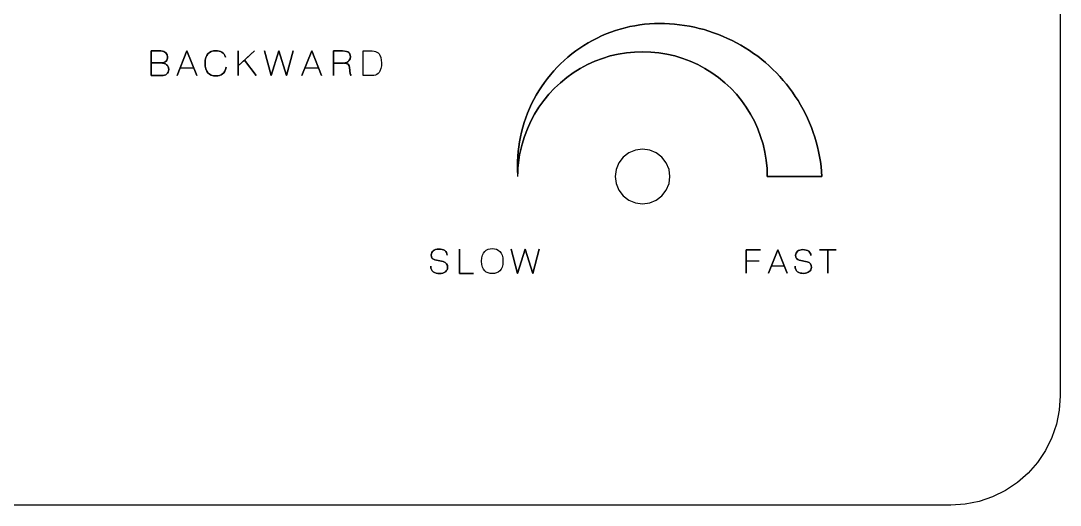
# Model space of a CAD drawing. Header units: metres. Extents: x 0 to 609, y 0 to 409.
# Drawn here: x 190 to 380, y 0 to 88.5 of the extents above; entities that cross this region are included whole.
import ezdxf

# ---------------------------------------------------------------- set-up
doc = ezdxf.new("R2010")
doc.units = ezdxf.units.M

msp = doc.modelspace()

# ---------------------------------------------------------------- linework, layer by layer
at = {"layer": 'BACKWARD'}
for p, q in [((215.61, 83), (213.86, 83)), ((213.86, 83), (213.86, 78.49)), ((213.86, 78.49), (213.86, 83)), ((213.86, 83), (215.61, 83)), ((215.9, 82.98), (215.61, 83)), ((215.61, 83), (215.9, 82.98)), ((216.15, 82.9), (215.9, 82.98)), ((215.9, 82.98), (216.15, 82.9)), ((216.36, 82.79), (216.15, 82.9)), ((216.15, 82.9), (216.36, 82.79)), ((216.53, 82.65), (216.36, 82.79)), ((216.36, 82.79), (216.53, 82.65)), ((216.66, 82.49), (216.53, 82.65)), ((216.53, 82.65), (216.66, 82.49)), ((216.76, 82.3), (216.66, 82.49)), ((216.66, 82.49), (216.76, 82.3)), ((216.84, 81.9), (216.76, 82.3)), ((216.76, 82.3), (216.84, 81.9)), ((216.83, 81.7), (216.84, 81.9)), ((216.84, 81.9), (216.83, 81.7)), ((220.38, 83), (218.6, 78.49)), ((218.6, 78.49), (220.38, 83)), ((220.38, 83), (222.18, 78.49)), ((222.18, 78.49), (220.38, 83)), ((223.73, 81.31), (223.83, 81.78)), ((223.83, 81.78), (223.73, 81.31)), ((223.83, 81.78), (223.99, 82.18)), ((223.99, 82.18), (223.83, 81.78)), ((223.99, 82.18), (224.21, 82.5)), ((224.21, 82.5), (223.99, 82.18)), ((224.21, 82.5), (224.49, 82.74)), ((224.49, 82.74), (224.21, 82.5)), ((224.49, 82.74), (224.83, 82.92)), ((224.83, 82.92), (224.49, 82.74)), ((224.83, 82.92), (225.21, 83.02)), ((225.21, 83.02), (224.83, 82.92)), ((225.21, 83.02), (225.65, 83.05)), ((225.65, 83.05), (225.21, 83.02)), ((225.65, 83.05), (225.97, 83.04)), ((225.97, 83.04), (225.65, 83.05)), ((225.97, 83.04), (226.27, 82.98)), ((226.27, 82.98), (225.97, 83.04)), ((226.27, 82.98), (226.53, 82.9)), ((226.53, 82.9), (226.27, 82.98)), ((226.53, 82.9), (226.77, 82.77)), ((226.77, 82.77), (226.53, 82.9)), ((226.77, 82.77), (226.98, 82.61)), ((226.98, 82.61), (226.77, 82.77)), ((226.98, 82.61), (227.16, 82.41)), ((227.16, 82.41), (226.98, 82.61)), ((227.16, 82.41), (227.31, 82.17)), ((227.31, 82.17), (227.16, 82.41)), ((227.31, 82.17), (227.43, 81.89)), ((227.43, 81.89), (227.31, 82.17)), ((232.71, 83), (229.74, 80.26)), ((229.74, 80.26), (229.74, 83)), ((229.74, 83), (229.74, 78.49)), ((230.89, 81.32), (232.71, 83)), ((235.74, 78.49), (234.55, 83)), ((234.55, 83), (235.74, 78.49)), ((235.74, 78.49), (237.17, 83)), ((237.17, 83), (235.74, 78.49)), ((237.17, 83), (238.6, 78.49)), ((238.6, 78.49), (237.17, 83)), ((238.6, 78.49), (239.79, 83)), ((239.79, 83), (238.6, 78.49)), ((243.18, 83), (241.39, 78.49)), ((241.39, 78.49), (243.18, 83)), ((243.18, 83), (244.98, 78.49)), ((244.98, 78.49), (243.18, 83)), ((247.18, 78.49), (247.18, 83)), ((247.18, 83), (248.82, 83)), ((248.82, 83), (247.18, 83)), ((247.18, 83), (247.18, 78.49)), ((248.82, 83), (249.21, 82.98)), ((249.2, 82.98), (248.82, 83)), ((249.51, 82.93), (249.2, 82.98)), ((249.21, 82.98), (249.52, 82.93)), ((249.76, 82.84), (249.51, 82.93)), ((249.52, 82.93), (249.77, 82.84)), ((249.94, 82.72), (249.76, 82.84)), ((249.77, 82.84), (249.95, 82.72)), ((250.08, 82.58), (249.94, 82.72)), ((249.95, 82.72), (250.08, 82.58)), ((250.08, 82.58), (250.17, 82.41)), ((250.17, 82.41), (250.08, 82.58)), ((250.17, 82.41), (250.25, 82)), ((250.25, 82), (250.17, 82.41)), ((250.19, 81.56), (250.25, 82)), ((250.25, 82), (250.2, 81.56)), ((252.6, 78.49), (252.6, 83)), ((252.6, 83), (254.22, 83)), ((252.6, 78.49), (252.6, 83)), ((252.6, 83), (254.22, 83)), ((254.22, 83), (254.57, 82.98)), ((254.22, 83), (254.57, 82.98)), ((254.57, 82.98), (254.86, 82.9)), ((254.57, 82.98), (254.86, 82.9)), ((254.86, 82.9), (255.11, 82.79)), ((254.86, 82.9), (255.11, 82.79)), ((255.11, 82.79), (255.32, 82.64)), ((255.11, 82.79), (255.32, 82.64)), ((255.32, 82.64), (255.49, 82.46)), ((255.32, 82.64), (255.49, 82.46)), ((255.49, 82.46), (255.62, 82.26)), ((255.49, 82.46), (255.62, 82.26)), ((255.62, 82.26), (255.8, 81.8)), ((255.62, 82.26), (255.8, 81.8)), ((255.8, 81.8), (255.89, 81.3)), ((255.8, 81.8), (255.89, 81.3)), ((215.91, 80.83), (213.86, 80.81)), ((213.86, 80.81), (215.59, 80.81)), ((215.59, 80.81), (215.91, 80.83)), ((216.18, 80.73), (215.9, 80.79)), ((215.9, 80.79), (216.18, 80.73)), ((215.91, 80.83), (216.17, 80.91)), ((216.17, 80.91), (215.91, 80.83)), ((216.17, 80.91), (216.39, 81.01)), ((216.39, 81.01), (216.17, 80.91)), ((216.43, 80.62), (216.18, 80.73)), ((216.18, 80.73), (216.43, 80.62)), ((216.39, 81.01), (216.56, 81.15)), ((216.56, 81.15), (216.39, 81.01)), ((216.64, 80.49), (216.43, 80.62)), ((216.43, 80.62), (216.64, 80.49)), ((216.56, 81.15), (216.69, 81.32)), ((216.69, 81.32), (216.56, 81.15)), ((216.81, 80.32), (216.64, 80.49)), ((216.64, 80.49), (216.81, 80.32)), ((216.69, 81.32), (216.78, 81.5)), ((216.78, 81.5), (216.69, 81.32)), ((216.78, 81.5), (216.83, 81.7)), ((216.83, 81.7), (216.78, 81.5)), ((216.94, 80.11), (216.81, 80.32)), ((216.81, 80.32), (216.94, 80.11)), ((217.02, 79.89), (216.94, 80.11)), ((216.94, 80.11), (217.02, 79.89)), ((217.06, 79.63), (217.02, 79.89)), ((217.02, 79.89), (217.06, 79.63)), ((219.16, 79.91), (221.61, 79.91)), ((223.7, 80.75), (223.73, 81.31)), ((223.73, 81.31), (223.7, 80.75)), ((223.73, 80.19), (223.7, 80.75)), ((223.7, 80.75), (223.73, 80.19)), ((223.83, 79.71), (223.73, 80.19)), ((223.73, 80.19), (223.83, 79.71)), ((227.53, 80.01), (227.43, 79.63)), ((227.43, 79.63), (227.53, 80.01)), ((229.74, 80.26), (230.89, 81.32)), ((229.74, 78.49), (229.74, 80.26)), ((230.89, 81.32), (233.01, 78.49)), ((233.01, 78.49), (230.89, 81.32)), ((241.96, 79.91), (244.41, 79.91)), ((248.95, 80.79), (247.18, 80.79)), ((247.18, 80.79), (248.95, 80.79)), ((249.3, 80.82), (248.95, 80.79)), ((248.95, 80.79), (249.29, 80.82)), ((249.49, 80.74), (249.03, 80.79)), ((249.03, 80.79), (249.49, 80.74)), ((249.29, 80.82), (249.57, 80.9)), ((249.58, 80.9), (249.3, 80.82)), ((249.67, 80.66), (249.49, 80.74)), ((249.49, 80.74), (249.67, 80.66)), ((249.57, 80.9), (249.8, 81.02)), ((249.81, 81.02), (249.58, 80.9)), ((249.82, 80.56), (249.67, 80.66)), ((249.67, 80.66), (249.82, 80.56)), ((249.8, 81.02), (249.98, 81.17)), ((249.99, 81.17), (249.81, 81.02)), ((250.03, 80.3), (249.82, 80.56)), ((249.82, 80.56), (250.03, 80.3)), ((249.98, 81.17), (250.11, 81.35)), ((250.12, 81.35), (249.99, 81.17)), ((250.11, 79.97), (250.03, 80.3)), ((250.03, 80.3), (250.11, 79.97)), ((250.11, 81.35), (250.19, 81.56)), ((250.23, 78.83), (250.11, 79.97)), ((250.11, 79.97), (250.23, 78.83)), ((250.2, 81.56), (250.12, 81.35)), ((255.91, 80.31), (255.82, 79.79)), ((255.91, 80.31), (255.82, 79.79)), ((255.89, 81.3), (255.93, 80.81)), ((255.89, 81.3), (255.93, 80.81)), ((255.93, 80.81), (255.91, 80.31)), ((255.93, 80.81), (255.91, 80.31)), ((213.86, 78.49), (215.78, 78.49)), ((215.78, 78.49), (213.86, 78.49)), ((215.78, 78.49), (216.04, 78.51)), ((216.04, 78.51), (215.78, 78.49)), ((216.04, 78.51), (216.28, 78.57)), ((216.28, 78.57), (216.04, 78.51)), ((216.28, 78.57), (216.5, 78.66)), ((216.5, 78.66), (216.28, 78.57)), ((216.5, 78.66), (216.68, 78.79)), ((216.68, 78.79), (216.5, 78.66)), ((216.68, 78.79), (216.84, 78.96)), ((216.84, 78.96), (216.68, 78.79)), ((216.84, 78.96), (216.96, 79.15)), ((216.96, 79.15), (216.84, 78.96)), ((216.96, 79.15), (217.03, 79.38)), ((217.03, 79.38), (216.96, 79.15)), ((217.03, 79.38), (217.06, 79.63)), ((217.06, 79.63), (217.03, 79.38)), ((223.99, 79.31), (223.83, 79.71)), ((223.83, 79.71), (223.99, 79.31)), ((224.21, 79), (223.99, 79.31)), ((223.99, 79.31), (224.21, 79)), ((224.49, 78.75), (224.21, 79)), ((224.21, 79), (224.49, 78.75)), ((224.83, 78.58), (224.49, 78.75)), ((224.49, 78.75), (224.83, 78.58)), ((225.21, 78.48), (224.83, 78.58)), ((224.83, 78.58), (225.21, 78.48)), ((225.65, 78.44), (225.21, 78.48)), ((225.21, 78.48), (225.65, 78.44)), ((226.02, 78.47), (225.65, 78.44)), ((225.65, 78.44), (226.02, 78.47)), ((226.35, 78.54), (226.02, 78.47)), ((226.02, 78.47), (226.35, 78.54)), ((226.65, 78.65), (226.35, 78.54)), ((226.35, 78.54), (226.65, 78.65)), ((226.9, 78.82), (226.65, 78.65)), ((226.65, 78.65), (226.9, 78.82)), ((227.12, 79.03), (226.9, 78.82)), ((226.9, 78.82), (227.12, 79.03)), ((227.3, 79.3), (227.12, 79.03)), ((227.12, 79.03), (227.3, 79.3)), ((227.43, 79.63), (227.3, 79.3)), ((227.3, 79.3), (227.43, 79.63)), ((250.26, 78.67), (250.23, 78.83)), ((250.23, 78.83), (250.26, 78.67)), ((250.38, 78.49), (250.26, 78.67)), ((250.26, 78.67), (250.38, 78.49)), ((254.22, 78.49), (252.6, 78.49)), ((254.22, 78.49), (252.6, 78.49)), ((254.56, 78.52), (254.22, 78.49)), ((254.56, 78.52), (254.22, 78.49)), ((254.85, 78.6), (254.56, 78.52)), ((254.85, 78.6), (254.56, 78.52)), ((255.1, 78.72), (254.85, 78.6)), ((255.1, 78.72), (254.85, 78.6)), ((255.31, 78.89), (255.1, 78.72)), ((255.31, 78.89), (255.1, 78.72)), ((255.48, 79.08), (255.31, 78.89)), ((255.48, 79.08), (255.31, 78.89)), ((255.62, 79.3), (255.48, 79.08)), ((255.62, 79.3), (255.48, 79.08)), ((255.82, 79.79), (255.62, 79.3)), ((255.82, 79.79), (255.62, 79.3))]:
    msp.add_line(p, q, dxfattribs=at)
at = {"layer": 'FAST'}
for p, q in [((322.58, 46.67), (325.24, 46.67)), ((325.24, 46.67), (322.58, 46.67)), ((322.58, 46.67), (322.58, 42.38)), ((322.58, 42.38), (322.58, 46.67)), ((328.38, 46.67), (326.68, 42.38)), ((326.68, 42.38), (328.38, 46.67)), ((328.38, 46.67), (330.08, 42.38)), ((330.08, 42.38), (328.38, 46.67)), ((331.64, 45.67), (331.66, 45.87)), ((331.66, 45.87), (331.64, 45.67)), ((331.68, 45.3), (331.64, 45.67)), ((331.64, 45.67), (331.68, 45.31)), ((331.66, 45.87), (331.72, 46.06)), ((331.72, 46.06), (331.66, 45.87)), ((331.72, 46.06), (331.83, 46.24)), ((331.83, 46.24), (331.72, 46.06)), ((331.83, 46.24), (331.98, 46.4)), ((331.98, 46.4), (331.83, 46.24)), ((331.98, 46.4), (332.17, 46.52)), ((332.17, 46.52), (331.98, 46.4)), ((332.17, 46.52), (332.39, 46.62)), ((332.39, 46.62), (332.17, 46.52)), ((332.39, 46.62), (332.66, 46.69)), ((332.66, 46.69), (332.39, 46.62)), ((332.66, 46.69), (332.96, 46.71)), ((332.96, 46.71), (332.66, 46.69)), ((332.96, 46.71), (333.27, 46.69)), ((333.27, 46.69), (332.96, 46.71)), ((333.27, 46.69), (333.55, 46.63)), ((333.55, 46.63), (333.27, 46.69)), ((333.55, 46.63), (333.8, 46.54)), ((333.8, 46.54), (333.55, 46.63)), ((333.8, 46.54), (334.02, 46.42)), ((334.02, 46.42), (333.8, 46.54)), ((334.02, 46.42), (334.19, 46.26)), ((334.19, 46.26), (334.02, 46.42)), ((334.19, 46.26), (334.32, 46.07)), ((334.32, 46.07), (334.19, 46.26)), ((334.32, 46.07), (334.4, 45.85)), ((334.4, 45.85), (334.32, 46.07)), ((334.4, 45.85), (334.42, 45.6)), ((334.42, 45.6), (334.4, 45.85)), ((339.05, 46.67), (335.97, 46.67)), ((335.97, 46.67), (337.5, 46.67)), ((337.5, 46.67), (339.05, 46.67)), ((337.5, 46.67), (337.5, 42.38)), ((337.5, 42.38), (337.5, 46.67)), ((324.99, 44.59), (322.58, 44.59)), ((327.21, 43.73), (329.54, 43.73)), ((331.68, 45.31), (331.81, 45.05)), ((331.81, 45.05), (331.68, 45.3)), ((332.01, 44.88), (331.81, 45.05)), ((331.81, 45.05), (332.01, 44.88)), ((332.29, 44.78), (332.01, 44.88)), ((332.01, 44.88), (332.29, 44.78)), ((333.75, 44.47), (332.29, 44.78)), ((332.29, 44.78), (333.75, 44.47)), ((334.1, 44.33), (333.75, 44.47)), ((333.75, 44.47), (334.09, 44.33)), ((334.09, 44.33), (334.23, 44.23)), ((334.24, 44.23), (334.1, 44.33)), ((334.23, 44.23), (334.34, 44.1)), ((334.35, 44.1), (334.24, 44.23)), ((334.34, 44.1), (334.48, 43.78)), ((334.49, 43.78), (334.35, 44.1)), ((334.48, 43.78), (334.52, 43.42)), ((334.52, 43.42), (334.49, 43.78)), ((331.53, 43.68), (331.56, 43.35)), ((331.56, 43.35), (331.53, 43.68)), ((331.56, 43.35), (331.66, 43.07)), ((331.66, 43.07), (331.56, 43.35)), ((331.66, 43.07), (331.81, 42.84)), ((331.81, 42.84), (331.66, 43.07)), ((331.81, 42.84), (332, 42.66)), ((332, 42.66), (331.81, 42.84)), ((332, 42.66), (332.23, 42.52)), ((332.23, 42.52), (332, 42.66)), ((332.23, 42.52), (332.5, 42.42)), ((332.5, 42.42), (332.23, 42.52)), ((332.5, 42.42), (332.79, 42.37)), ((332.79, 42.37), (332.5, 42.42)), ((332.79, 42.37), (333.1, 42.35)), ((333.1, 42.35), (332.79, 42.37)), ((333.1, 42.35), (333.41, 42.37)), ((333.41, 42.37), (333.1, 42.35)), ((333.41, 42.37), (333.69, 42.44)), ((333.69, 42.44), (333.41, 42.37)), ((333.69, 42.44), (333.93, 42.55)), ((333.93, 42.55), (333.69, 42.44)), ((333.93, 42.55), (334.13, 42.68)), ((334.13, 42.68), (333.93, 42.55)), ((334.13, 42.68), (334.3, 42.85)), ((334.3, 42.85), (334.13, 42.68)), ((334.3, 42.85), (334.42, 43.03)), ((334.42, 43.03), (334.3, 42.85)), ((334.42, 43.03), (334.49, 43.22)), ((334.49, 43.22), (334.42, 43.03)), ((334.49, 43.22), (334.52, 43.42)), ((334.52, 43.42), (334.49, 43.22))]:
    msp.add_line(p, q, dxfattribs=at)
at = {"layer": 'Group#8'}
msp.add_line((280.87, 60.06), (280.86, 60.56), dxfattribs=at)
for points in [[(380, 180, 0), (380, 20, 0), (379.83, 17.39, 0), (379.32, 14.82, 0), (378.48, 12.35, 0), (377.32, 10, 0), (375.87, 7.82, 0), (374.14, 5.86, 0), (372.18, 4.13, 0), (370, 2.68, 0), (367.65, 1.52, 0), (365.18, 0.68, 0), (362.61, 0.17, 0), (360, 0, 0)], [(280.86, 60.56, 0), (280.82, 60.97, 0), (280.8, 61.88, 0), (280.81, 62.79, 0), (280.85, 63.7, 0), (280.93, 64.6, 0), (281.03, 65.51, 0), (281.17, 66.41, 0), (281.34, 67.3, 0), (281.54, 68.19, 0), (281.77, 69.07, 0), (282.04, 69.94, 0), (282.33, 70.8, 0), (282.65, 71.65, 0), (283, 72.49, 0), (283.38, 73.31, 0), (283.79, 74.13, 0), (284.23, 74.92, 0), (284.69, 75.71, 0), (285.19, 76.47, 0), (285.71, 77.22, 0), (286.25, 77.95, 0), (286.82, 78.65, 0), (287.41, 79.34, 0), (288.03, 80.01, 0), (288.67, 80.66, 0), (289.34, 81.28, 0), (290.02, 81.88, 0), (290.73, 82.45, 0), (291.45, 83, 0), (292.19, 83.53, 0), (292.95, 84.02, 0), (293.73, 84.5, 0), (294.53, 84.94, 0), (295.34, 85.35, 0), (296.16, 85.74, 0), (297, 86.1, 0), (297.84, 86.43, 0), (298.7, 86.73, 0), (299.57, 86.99, 0), (300.45, 87.23, 0), (301.34, 87.44, 0), (302.23, 87.61, 0), (303.13, 87.76, 0), (304.03, 87.87, 0), (304.93, 87.95, 0), (305.84, 88, 0), (306.75, 88.02, 0), (307.66, 88.01, 0), (308.58, 87.96, 0), (309.49, 87.9, 0), (310.41, 87.8, 0), (311.31, 87.67, 0), (312.22, 87.52, 0), (313.12, 87.34, 0), (314.01, 87.13, 0), (314.9, 86.89, 0), (315.78, 86.63, 0), (316.65, 86.34, 0), (317.51, 86.02, 0), (318.36, 85.67, 0), (319.2, 85.3, 0), (320.03, 84.91, 0), (320.84, 84.49, 0), (321.64, 84.04, 0), (322.43, 83.57, 0), (323.2, 83.08, 0), (323.96, 82.56, 0), (324.7, 82.02, 0), (325.43, 81.45, 0), (326.13, 80.86, 0), (326.82, 80.26, 0), (327.49, 79.63, 0), (328.14, 78.98, 0), (328.76, 78.31, 0), (329.37, 77.62, 0), (329.96, 76.92, 0), (330.52, 76.19, 0), (331.06, 75.45, 0), (331.58, 74.69, 0), (332.07, 73.92, 0), (332.54, 73.13, 0), (332.99, 72.33, 0), (333.41, 71.51, 0), (333.8, 70.69, 0), (334.17, 69.85, 0), (334.52, 68.99, 0), (334.83, 68.13, 0), (335.12, 67.26, 0), (335.39, 66.38, 0), (335.62, 65.5, 0), (335.83, 64.6, 0), (336.01, 63.7, 0), (336.16, 62.8, 0), (336.29, 61.89, 0), (336.39, 60.98, 0), (336.45, 60.06, 0), (326.45, 60.06, 0), (326.41, 61.55, 0), (326.26, 63.04, 0), (326.02, 64.51, 0), (325.68, 65.96, 0), (325.24, 67.39, 0), (324.72, 68.78, 0), (324.1, 70.14, 0), (323.4, 71.46, 0), (322.61, 72.72, 0), (321.74, 73.94, 0), (320.8, 75.09, 0), (319.78, 76.18, 0), (318.69, 77.2, 0), (317.54, 78.14, 0), (316.32, 79.01, 0), (315.06, 79.8, 0), (313.74, 80.5, 0), (312.38, 81.12, 0), (310.99, 81.64, 0), (309.56, 82.08, 0), (308.11, 82.41, 0), (306.64, 82.66, 0), (305.15, 82.8, 0), (303.66, 82.85, 0), (302.17, 82.8, 0), (300.69, 82.66, 0), (299.22, 82.41, 0), (297.76, 82.08, 0), (296.34, 81.64, 0), (294.94, 81.12, 0), (293.58, 80.5, 0), (292.27, 79.8, 0), (291, 79.01, 0), (289.79, 78.14, 0), (288.64, 77.2, 0), (287.55, 76.18, 0), (286.53, 75.09, 0), (285.58, 73.94, 0), (284.71, 72.72, 0), (283.93, 71.46, 0), (283.22, 70.14, 0), (282.61, 68.78, 0), (282.08, 67.39, 0), (281.65, 65.96, 0), (281.51, 65.48, 0), (281.39, 65, 0), (281.27, 64.51, 0), (281.18, 64.03, 0), (281.09, 63.54, 0), (281.02, 63.04, 0), (280.96, 62.55, 0), (280.92, 62.05, 0), (280.88, 61.56, 0), (280.87, 61.06, 0), (280.86, 60.56, 0)], [(336.45, 60.06, 0), (336.39, 60.98, 0), (336.29, 61.89, 0), (336.16, 62.8, 0), (336.01, 63.7, 0), (335.83, 64.6, 0), (335.62, 65.5, 0), (335.39, 66.38, 0), (335.12, 67.26, 0), (334.83, 68.13, 0), (334.52, 68.99, 0), (334.17, 69.85, 0), (333.8, 70.69, 0), (333.41, 71.51, 0), (332.99, 72.33, 0), (332.54, 73.13, 0), (332.07, 73.92, 0), (331.58, 74.69, 0), (331.06, 75.45, 0), (330.52, 76.19, 0), (329.96, 76.92, 0), (329.37, 77.62, 0), (328.76, 78.31, 0), (328.14, 78.98, 0), (327.49, 79.63, 0), (326.82, 80.26, 0), (326.13, 80.86, 0), (325.43, 81.45, 0), (324.7, 82.02, 0), (323.96, 82.56, 0), (323.2, 83.08, 0), (322.43, 83.57, 0), (321.64, 84.04, 0), (320.84, 84.49, 0), (320.03, 84.91, 0), (319.2, 85.3, 0), (318.36, 85.67, 0), (317.51, 86.02, 0), (316.65, 86.34, 0), (315.78, 86.63, 0), (314.9, 86.89, 0), (314.01, 87.13, 0), (313.12, 87.34, 0), (312.22, 87.52, 0), (311.31, 87.67, 0), (310.41, 87.8, 0), (309.49, 87.9, 0), (308.58, 87.96, 0), (307.66, 88.01, 0), (306.75, 88.02, 0), (305.84, 88, 0), (304.93, 87.95, 0), (304.03, 87.87, 0), (303.13, 87.76, 0), (302.23, 87.61, 0), (301.34, 87.44, 0), (300.45, 87.23, 0), (299.57, 86.99, 0), (298.7, 86.73, 0), (297.84, 86.43, 0), (297, 86.1, 0), (296.16, 85.74, 0), (295.34, 85.35, 0), (294.53, 84.94, 0), (293.73, 84.5, 0), (292.95, 84.02, 0), (292.19, 83.53, 0), (291.45, 83, 0), (290.73, 82.45, 0), (290.02, 81.88, 0), (289.34, 81.28, 0), (288.67, 80.66, 0), (288.03, 80.01, 0), (287.41, 79.34, 0), (286.82, 78.65, 0), (286.25, 77.95, 0), (285.71, 77.22, 0), (285.19, 76.47, 0), (284.69, 75.71, 0), (284.23, 74.92, 0), (283.79, 74.13, 0), (283.38, 73.31, 0), (283, 72.49, 0), (282.65, 71.65, 0), (282.33, 70.8, 0), (282.04, 69.94, 0), (281.77, 69.07, 0), (281.54, 68.19, 0), (281.34, 67.3, 0), (281.17, 66.41, 0), (281.03, 65.51, 0), (280.93, 64.6, 0), (280.85, 63.7, 0), (280.81, 62.79, 0), (280.8, 61.88, 0), (280.82, 60.97, 0), (280.86, 60.56, 0), (280.87, 61.06, 0), (280.88, 61.56, 0), (280.92, 62.05, 0), (280.96, 62.55, 0), (281.02, 63.04, 0), (281.09, 63.54, 0), (281.18, 64.03, 0), (281.27, 64.51, 0), (281.39, 65, 0), (281.51, 65.48, 0), (281.65, 65.96, 0), (282.08, 67.39, 0), (282.61, 68.78, 0), (283.22, 70.14, 0), (283.93, 71.46, 0), (284.71, 72.72, 0), (285.58, 73.94, 0), (286.53, 75.09, 0), (287.55, 76.18, 0), (288.64, 77.2, 0), (289.79, 78.14, 0), (291, 79.01, 0), (292.27, 79.8, 0), (293.58, 80.5, 0), (294.94, 81.12, 0), (296.34, 81.64, 0), (297.76, 82.08, 0), (299.22, 82.41, 0), (300.69, 82.66, 0), (302.17, 82.8, 0), (303.66, 82.85, 0), (305.15, 82.8, 0), (306.64, 82.66, 0), (308.11, 82.41, 0), (309.56, 82.08, 0), (310.99, 81.64, 0), (312.38, 81.12, 0), (313.74, 80.5, 0), (315.06, 79.8, 0), (316.32, 79.01, 0), (317.54, 78.14, 0), (318.69, 77.2, 0), (319.78, 76.18, 0), (320.8, 75.09, 0), (321.74, 73.94, 0), (322.61, 72.72, 0), (323.4, 71.46, 0), (324.1, 70.14, 0), (324.72, 68.78, 0), (325.24, 67.39, 0), (325.68, 65.96, 0), (326.02, 64.51, 0), (326.26, 63.04, 0), (326.41, 61.55, 0), (326.45, 60.06, 0), (336.45, 60.06, 0)], [(308.66, 60.06, 0), (308.49, 61.36, 0), (307.99, 62.56, 0), (307.2, 63.6, 0), (306.16, 64.39, 0), (304.96, 64.89, 0), (303.66, 65.06, 0), (302.37, 64.89, 0), (301.16, 64.39, 0), (300.13, 63.6, 0), (299.33, 62.56, 0), (298.83, 61.36, 0), (298.66, 60.06, 0), (298.83, 58.77, 0), (299.33, 57.56, 0), (300.13, 56.53, 0), (301.16, 55.73, 0), (302.37, 55.23, 0), (303.66, 55.06, 0), (304.96, 55.23, 0), (306.16, 55.73, 0), (307.2, 56.53, 0), (307.99, 57.56, 0), (308.49, 58.77, 0), (308.66, 60.06, 0)], [(360, 0, 0), (20, 0, 0)]]:
    msp.add_polyline3d(points, dxfattribs=at)
at = {"layer": 'SLOW#1'}
for p, q in [((265.04, 45.74), (265.06, 45.95)), ((265.06, 45.95), (265.04, 45.74)), ((265.08, 45.36), (265.04, 45.74)), ((265.04, 45.74), (265.08, 45.37)), ((265.06, 45.95), (265.13, 46.15)), ((265.13, 46.15), (265.06, 45.95)), ((265.13, 46.15), (265.24, 46.33)), ((265.24, 46.33), (265.13, 46.15)), ((265.24, 46.33), (265.39, 46.49)), ((265.39, 46.49), (265.24, 46.33)), ((265.39, 46.49), (265.58, 46.63)), ((265.58, 46.63), (265.39, 46.49)), ((265.58, 46.63), (265.82, 46.73)), ((265.82, 46.73), (265.58, 46.63)), ((265.82, 46.73), (266.09, 46.79)), ((266.09, 46.79), (265.82, 46.73)), ((266.09, 46.79), (266.4, 46.81)), ((266.4, 46.81), (266.09, 46.79)), ((266.4, 46.81), (266.72, 46.79)), ((266.72, 46.79), (266.4, 46.81)), ((266.72, 46.79), (267.01, 46.74)), ((267.01, 46.74), (266.72, 46.79)), ((267.01, 46.74), (267.27, 46.64)), ((267.27, 46.64), (267.01, 46.74)), ((267.27, 46.64), (267.49, 46.51)), ((267.49, 46.51), (267.27, 46.64)), ((267.49, 46.51), (267.67, 46.35)), ((267.67, 46.35), (267.49, 46.51)), ((267.67, 46.35), (267.8, 46.15)), ((267.8, 46.15), (267.67, 46.35)), ((267.8, 46.15), (267.88, 45.93)), ((267.88, 45.93), (267.8, 46.15)), ((267.88, 45.93), (267.91, 45.67)), ((267.91, 45.67), (267.88, 45.93)), ((270.17, 42.35), (270.17, 46.77)), ((270.17, 46.77), (270.17, 42.35)), ((274.27, 45.18), (274.38, 45.66)), ((274.27, 45.18), (274.38, 45.66)), ((274.38, 45.66), (274.56, 46.06)), ((274.38, 45.66), (274.56, 46.06)), ((274.56, 46.06), (274.8, 46.37)), ((274.56, 46.06), (274.8, 46.37)), ((274.8, 46.37), (275.09, 46.61)), ((274.8, 46.37), (275.09, 46.61)), ((275.09, 46.61), (275.42, 46.77)), ((275.09, 46.61), (275.42, 46.77)), ((275.42, 46.77), (275.79, 46.86)), ((275.42, 46.77), (275.79, 46.86)), ((275.79, 46.86), (276.18, 46.89)), ((275.79, 46.86), (276.18, 46.89)), ((276.18, 46.89), (276.57, 46.86)), ((276.18, 46.89), (276.57, 46.86)), ((276.57, 46.86), (276.94, 46.77)), ((276.57, 46.86), (276.94, 46.77)), ((276.94, 46.77), (277.27, 46.61)), ((276.94, 46.77), (277.27, 46.61)), ((277.27, 46.61), (277.55, 46.37)), ((277.27, 46.61), (277.55, 46.37)), ((277.55, 46.37), (277.79, 46.06)), ((277.55, 46.37), (277.79, 46.06)), ((277.79, 46.06), (277.97, 45.66)), ((277.79, 46.06), (277.97, 45.66)), ((277.97, 45.66), (278.09, 45.18)), ((277.97, 45.66), (278.09, 45.18)), ((280.81, 42.35), (279.64, 46.77)), ((279.64, 46.77), (280.81, 42.35)), ((280.81, 42.35), (282.21, 46.77)), ((282.21, 46.77), (280.81, 42.35)), ((282.21, 46.77), (283.61, 42.35)), ((283.61, 42.35), (282.21, 46.77)), ((283.61, 42.35), (284.78, 46.77)), ((284.78, 46.77), (283.61, 42.35)), ((265.08, 45.37), (265.21, 45.1)), ((265.21, 45.1), (265.08, 45.36)), ((265.42, 44.93), (265.21, 45.1)), ((265.21, 45.1), (265.43, 44.93)), ((265.71, 44.83), (265.42, 44.93)), ((265.43, 44.93), (265.71, 44.83)), ((267.21, 44.5), (265.71, 44.83)), ((265.71, 44.83), (267.21, 44.5)), ((267.58, 44.36), (267.21, 44.5)), ((267.21, 44.5), (267.57, 44.36)), ((267.57, 44.36), (267.71, 44.25)), ((267.72, 44.25), (267.58, 44.36)), ((267.71, 44.25), (267.83, 44.12)), ((267.83, 44.12), (267.72, 44.25)), ((267.98, 43.79), (267.83, 44.12)), ((267.83, 44.12), (267.97, 43.79)), ((267.97, 43.79), (268.02, 43.42)), ((268.02, 43.42), (267.98, 43.79)), ((274.23, 44.59), (274.27, 45.18)), ((274.23, 44.59), (274.27, 45.18)), ((274.27, 44.01), (274.23, 44.59)), ((274.27, 44.01), (274.23, 44.59)), ((274.38, 43.52), (274.27, 44.01)), ((274.38, 43.52), (274.27, 44.01)), ((278.09, 44.01), (277.97, 43.52)), ((278.09, 44.01), (277.97, 43.52)), ((278.09, 45.18), (278.13, 44.59)), ((278.09, 45.18), (278.13, 44.59)), ((278.13, 44.59), (278.09, 44.01)), ((278.13, 44.59), (278.09, 44.01)), ((264.93, 43.69), (264.96, 43.34)), ((264.96, 43.34), (264.93, 43.69)), ((264.96, 43.34), (265.06, 43.06)), ((265.06, 43.06), (264.96, 43.34)), ((265.06, 43.06), (265.21, 42.82)), ((265.21, 42.82), (265.06, 43.06)), ((265.21, 42.82), (265.41, 42.63)), ((265.41, 42.63), (265.21, 42.82)), ((265.41, 42.63), (265.65, 42.49)), ((265.65, 42.49), (265.41, 42.63)), ((265.65, 42.49), (265.93, 42.39)), ((265.93, 42.39), (265.65, 42.49)), ((265.93, 42.39), (266.23, 42.33)), ((266.23, 42.33), (265.93, 42.39)), ((266.23, 42.33), (266.55, 42.31)), ((266.55, 42.31), (266.23, 42.33)), ((266.55, 42.31), (266.87, 42.34)), ((266.87, 42.34), (266.55, 42.31)), ((266.87, 42.34), (267.15, 42.41)), ((267.15, 42.41), (266.87, 42.34)), ((267.15, 42.41), (267.4, 42.52)), ((267.4, 42.52), (267.15, 42.41)), ((267.4, 42.52), (267.61, 42.66)), ((267.61, 42.66), (267.4, 42.52)), ((267.61, 42.66), (267.78, 42.83)), ((267.78, 42.83), (267.61, 42.66)), ((267.78, 42.83), (267.91, 43.01)), ((267.91, 43.01), (267.78, 42.83)), ((267.91, 43.01), (267.99, 43.21)), ((267.99, 43.21), (267.91, 43.01)), ((267.99, 43.21), (268.02, 43.42)), ((268.02, 43.42), (267.99, 43.21)), ((270.17, 42.35), (272.75, 42.35)), ((272.75, 42.35), (270.17, 42.35)), ((274.56, 43.13), (274.38, 43.52)), ((274.56, 43.13), (274.38, 43.52)), ((274.8, 42.82), (274.56, 43.13)), ((274.8, 42.82), (274.56, 43.13)), ((275.09, 42.59), (274.8, 42.82)), ((275.09, 42.59), (274.8, 42.82)), ((275.42, 42.43), (275.09, 42.59)), ((275.42, 42.43), (275.09, 42.59)), ((275.79, 42.34), (275.42, 42.43)), ((275.79, 42.34), (275.42, 42.43)), ((276.18, 42.31), (275.79, 42.34)), ((276.18, 42.31), (275.79, 42.34)), ((276.57, 42.34), (276.18, 42.31)), ((276.57, 42.34), (276.18, 42.31)), ((276.94, 42.43), (276.57, 42.34)), ((276.94, 42.43), (276.57, 42.34)), ((277.27, 42.59), (276.94, 42.43)), ((277.27, 42.59), (276.94, 42.43)), ((277.55, 42.82), (277.27, 42.59)), ((277.55, 42.82), (277.27, 42.59)), ((277.79, 43.13), (277.55, 42.82)), ((277.79, 43.13), (277.55, 42.82)), ((277.97, 43.52), (277.79, 43.13)), ((277.97, 43.52), (277.79, 43.13))]:
    msp.add_line(p, q, dxfattribs=at)

doc.saveas('drawing.dxf')
